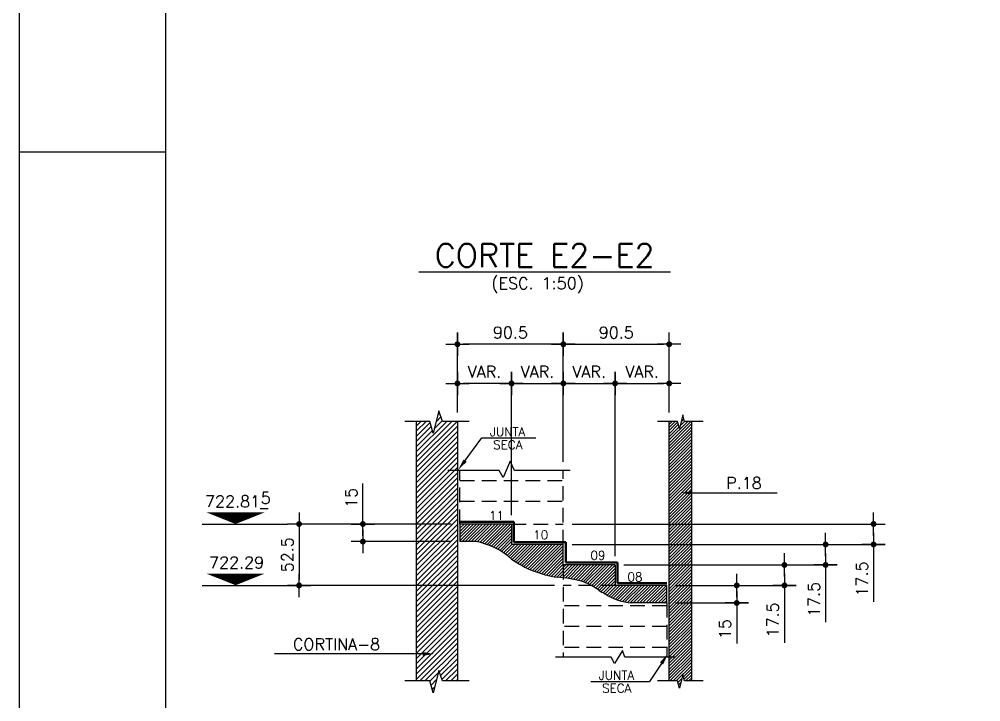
# Model space of a CAD drawing. Header units: inches. Extents: x 0 to 5940, y 0 to 4205.
# Drawn here: x 0 to 822, y 2530 to 3114 of the extents above; entities that cross this region are included whole.
import ezdxf
from ezdxf.enums import TextEntityAlignment as Align

# ---------------------------------------------------------------- set-up
doc = ezdxf.new("R2010")
doc.units = ezdxf.units.IN
doc.header["$LTSCALE"] = 50
doc.header["$MEASUREMENT"] = 0
doc.linetypes.add('HIDDEN', pattern=[0.375, 0.25, -0.125])
for name, color, linetype in [('CORTES', 2, 'Continuous'), ('COTA', 6, 'Continuous'), ('FOLHA', 7, 'Continuous'), ('NIVEL', 3, 'Continuous'), ('TEXTO', 3, 'Continuous')]:
    doc.layers.add(name, color=color, linetype=linetype)
doc.styles.add('ROMANS', font='romans.shx')
doc.dimstyles.new('COTA_50', dxfattribs={"dimscale": 5, "dimtxt": 2, "dimasz": 1, "dimexe": 2, "dimexo": 1.5, "dimgap": 1, "dimtad": 1, "dimzin": 12, "dimdsep": 46, "dimtxsty": 'ROMANS', "dimblk1": 'COTA', "dimblk2": 'COTA', "dimsah": 1, "dimcen": -4, "dimdle": 1.5, "dimclrd": 6, "dimclre": 6, "dimclrt": 3, "dimadec": 0, "dimazin": 0, "dimtfac": 1, "dimtofl": 0, "dimtmove": 0, "dimatfit": 3, "dimldrblk": 'COTA', "dimfxl": 1, "dimtolj": 1, "dimtzin": 12, "dimarcsym": 0})

# ---------------------------------------------------------------- blocks, each defined once
blk = doc.blocks.new('COTA')
at = {"layer": 'COTA'}
for p, q in [((0, -2), (0, 2)), ((2, 0), (-2, 0))]:
    blk.add_line(p, q, dxfattribs=at)
at = {"layer": 'COTA', "const_width": 0.5}
blk.add_lwpolyline([(-0.25, 0, 1), (0.25, 0, 1)], format="xyb", close=True, dxfattribs=at)
blk = doc.blocks.new('*D82')
at = {"layer": 'COTA', "color": 6, "lineweight": -2, "transparency": 16777216}
for p, q in [((465.02, 2735.04), (465.02, 2845.54)), ((555.5, 2777.04), (555.5, 2845.54)), ((470.02, 2835.54), (550.5, 2835.54))]:
    blk.add_line(p, q, dxfattribs=at)
at = {"layer": 'Defpoints', "color": 0, "transparency": 16777216}
for p in [(555.5, 2835.54), (555.5, 2769.54), (465.02, 2727.54)]:
    blk.add_point(p, dxfattribs=at)
at = {"layer": 'COTA', "color": 6, "lineweight": -2, "transparency": 16777216, "xscale": 5, "yscale": 5, "zscale": 5, "rotation": 180}
blk.add_blockref('COTA', (465.02, 2835.54), dxfattribs=at)
at = {"layer": 'COTA', "color": 6, "lineweight": -2, "transparency": 16777216, "xscale": 5, "yscale": 5, "zscale": 5}
blk.add_blockref('COTA', (555.5, 2835.54), dxfattribs=at)
at = {"layer": 'COTA', "color": 3, "transparency": 16777216, "insert": (510.26, 2845.54), "char_height": 10, "attachment_point": 5, "style": 'ROMANS'}
blk.add_mtext('\\A1;90.5', dxfattribs=at)
blk = doc.blocks.new('*D83')
at = {"layer": 'COTA', "color": 6, "lineweight": -2, "transparency": 16777216}
for p, q in [((374.53, 2777.04), (374.53, 2845.54)), ((465.02, 2735.04), (465.02, 2845.54)), ((460.02, 2835.54), (379.53, 2835.54))]:
    blk.add_line(p, q, dxfattribs=at)
at = {"layer": 'Defpoints', "color": 0, "transparency": 16777216}
for p in [(374.53, 2835.54), (374.53, 2769.54), (465.02, 2727.54)]:
    blk.add_point(p, dxfattribs=at)
at = {"layer": 'COTA', "color": 6, "lineweight": -2, "transparency": 16777216, "xscale": 5, "yscale": 5, "zscale": 5, "rotation": 180}
blk.add_blockref('COTA', (374.53, 2835.54), dxfattribs=at)
at = {"layer": 'COTA', "color": 6, "lineweight": -2, "transparency": 16777216, "xscale": 5, "yscale": 5, "zscale": 5}
blk.add_blockref('COTA', (465.02, 2835.54), dxfattribs=at)
at = {"layer": 'COTA', "color": 3, "transparency": 16777216, "insert": (419.77, 2845.54), "char_height": 10, "attachment_point": 5, "style": 'ROMANS'}
blk.add_mtext('\\A1;90.5', dxfattribs=at)
blk = doc.blocks.new('*D84')
at = {"layer": 'COTA', "color": 6, "lineweight": -2, "transparency": 16777216}
for p, q in [((420.77, 2689.29), (420.77, 2812.04)), ((465.02, 2808.54), (465.02, 2812.04)), ((425.77, 2802.04), (460.02, 2802.04))]:
    blk.add_line(p, q, dxfattribs=at)
at = {"layer": 'Defpoints', "color": 0, "transparency": 16777216}
for p in [(465.02, 2802.04), (465.02, 2801.04), (420.77, 2681.79)]:
    blk.add_point(p, dxfattribs=at)
at = {"layer": 'COTA', "color": 6, "lineweight": -2, "transparency": 16777216, "xscale": 5, "yscale": 5, "zscale": 5, "rotation": 180}
blk.add_blockref('COTA', (420.77, 2802.04), dxfattribs=at)
at = {"layer": 'COTA', "color": 6, "lineweight": -2, "transparency": 16777216, "xscale": 5, "yscale": 5, "zscale": 5}
blk.add_blockref('COTA', (465.02, 2802.04), dxfattribs=at)
at = {"layer": 'COTA', "color": 3, "transparency": 16777216, "insert": (442.89, 2812.04), "char_height": 10, "attachment_point": 5, "style": 'ROMANS'}
blk.add_mtext('\\A1;VAR.', dxfattribs=at)
blk = doc.blocks.new('*D85')
at = {"layer": 'COTA', "color": 6, "lineweight": -2, "transparency": 16777216}
for p, q in [((374.53, 2801.54), (374.53, 2812.04)), ((420.77, 2801.54), (420.77, 2812.04)), ((415.77, 2802.04), (379.53, 2802.04))]:
    blk.add_line(p, q, dxfattribs=at)
at = {"layer": 'Defpoints', "color": 0, "transparency": 16777216}
for p in [(374.53, 2802.04), (374.53, 2794.04), (420.77, 2794.04)]:
    blk.add_point(p, dxfattribs=at)
at = {"layer": 'COTA', "color": 6, "lineweight": -2, "transparency": 16777216, "xscale": 5, "yscale": 5, "zscale": 5, "rotation": 180}
blk.add_blockref('COTA', (374.53, 2802.04), dxfattribs=at)
at = {"layer": 'COTA', "color": 6, "lineweight": -2, "transparency": 16777216, "xscale": 5, "yscale": 5, "zscale": 5}
blk.add_blockref('COTA', (420.77, 2802.04), dxfattribs=at)
at = {"layer": 'COTA', "color": 3, "transparency": 16777216, "insert": (397.65, 2812.04), "char_height": 10, "attachment_point": 5, "style": 'ROMANS'}
blk.add_mtext('\\A1;VAR.', dxfattribs=at)
blk = doc.blocks.new('*D86')
at = {"layer": 'COTA', "color": 6, "lineweight": -2, "transparency": 16777216}
for p, q in [((465.02, 2801.04), (465.02, 2812.04)), ((509.26, 2654.29), (509.26, 2812.04)), ((470.02, 2802.04), (504.26, 2802.04))]:
    blk.add_line(p, q, dxfattribs=at)
at = {"layer": 'Defpoints', "color": 0, "transparency": 16777216}
for p in [(509.26, 2802.04), (465.02, 2793.54), (509.26, 2646.79)]:
    blk.add_point(p, dxfattribs=at)
at = {"layer": 'COTA', "color": 6, "lineweight": -2, "transparency": 16777216, "xscale": 5, "yscale": 5, "zscale": 5, "rotation": 180}
blk.add_blockref('COTA', (465.02, 2802.04), dxfattribs=at)
at = {"layer": 'COTA', "color": 6, "lineweight": -2, "transparency": 16777216, "xscale": 5, "yscale": 5, "zscale": 5}
blk.add_blockref('COTA', (509.26, 2802.04), dxfattribs=at)
at = {"layer": 'COTA', "color": 3, "transparency": 16777216, "insert": (487.14, 2812.04), "char_height": 10, "attachment_point": 5, "style": 'ROMANS'}
blk.add_mtext('\\A1;VAR.', dxfattribs=at)
blk = doc.blocks.new('*D87')
at = {"layer": 'COTA', "color": 6, "lineweight": -2, "transparency": 16777216}
for p, q in [((509.26, 2799.04), (509.26, 2812.04)), ((555.5, 2799.04), (555.5, 2812.04)), ((514.26, 2802.04), (550.5, 2802.04))]:
    blk.add_line(p, q, dxfattribs=at)
at = {"layer": 'Defpoints', "color": 0, "transparency": 16777216}
for p in [(555.5, 2802.04), (509.26, 2791.54), (555.5, 2791.54)]:
    blk.add_point(p, dxfattribs=at)
at = {"layer": 'COTA', "color": 6, "lineweight": -2, "transparency": 16777216, "xscale": 5, "yscale": 5, "zscale": 5, "rotation": 180}
blk.add_blockref('COTA', (509.26, 2802.04), dxfattribs=at)
at = {"layer": 'COTA', "color": 6, "lineweight": -2, "transparency": 16777216, "xscale": 5, "yscale": 5, "zscale": 5}
blk.add_blockref('COTA', (555.5, 2802.04), dxfattribs=at)
at = {"layer": 'COTA', "color": 3, "transparency": 16777216, "insert": (532.38, 2812.04), "char_height": 10, "attachment_point": 5, "style": 'ROMANS'}
blk.add_mtext('\\A1;VAR.', dxfattribs=at)
blk = doc.blocks.new('*D88')
at = {"layer": 'COTA', "color": 6, "lineweight": -2, "transparency": 16777216}
for p, q in [((613.22, 2634.29), (613.22, 2639.29)), ((561, 2629.29), (623.22, 2629.29)), ((561, 2614.29), (623.22, 2614.29)), ((613.22, 2609.29), (613.22, 2579.53))]:
    blk.add_line(p, q, dxfattribs=at)
at = {"layer": 'Defpoints', "color": 0, "transparency": 16777216}
for p in [(553.5, 2629.29), (553.5, 2614.29), (613.22, 2614.29)]:
    blk.add_point(p, dxfattribs=at)
at = {"layer": 'COTA', "color": 6, "lineweight": -2, "transparency": 16777216, "xscale": 5, "yscale": 5, "zscale": 5}
for p, rotation in [((613.22, 2629.29), 270), ((613.22, 2614.29), 90)]:
    blk.add_blockref('COTA', p, dxfattribs=dict(at, rotation=rotation))
at = {"layer": 'COTA', "color": 3, "transparency": 16777216, "insert": (603.22, 2591.91), "char_height": 10, "attachment_point": 5, "rotation": 90, "style": 'ROMANS'}
blk.add_mtext('\\A1;15', dxfattribs=at)
blk = doc.blocks.new('*D89')
at = {"layer": 'COTA', "color": 6, "lineweight": -2, "transparency": 16777216}
for p, q in [((293.72, 2686.79), (293.72, 2716.55)), ((369.03, 2681.79), (283.72, 2681.79)), ((369.03, 2666.79), (283.72, 2666.79)), ((293.72, 2661.79), (293.72, 2656.79))]:
    blk.add_line(p, q, dxfattribs=at)
at = {"layer": 'Defpoints', "color": 0, "transparency": 16777216}
for p in [(293.72, 2681.79), (376.53, 2681.79), (376.53, 2666.79)]:
    blk.add_point(p, dxfattribs=at)
at = {"layer": 'COTA', "color": 6, "lineweight": -2, "transparency": 16777216, "xscale": 5, "yscale": 5, "zscale": 5}
for p, rotation in [((293.72, 2681.79), 270), ((293.72, 2666.79), 90)]:
    blk.add_blockref('COTA', p, dxfattribs=dict(at, rotation=rotation))
at = {"layer": 'COTA', "color": 3, "transparency": 16777216, "insert": (283.72, 2704.17), "char_height": 10, "attachment_point": 5, "rotation": 90, "style": 'ROMANS'}
blk.add_mtext('\\A1;15', dxfattribs=at)
blk = doc.blocks.new('*D90')
at = {"layer": 'COTA', "color": 6, "lineweight": -2, "transparency": 16777216}
for p, q in [((369.03, 2681.79), (229.22, 2681.79)), ((239.22, 2676.79), (239.22, 2634.29)), ((457.52, 2629.29), (229.22, 2629.29))]:
    blk.add_line(p, q, dxfattribs=at)
at = {"layer": 'Defpoints', "color": 0, "transparency": 16777216}
for p in [(376.53, 2681.79), (239.22, 2629.29), (465.02, 2629.29)]:
    blk.add_point(p, dxfattribs=at)
at = {"layer": 'COTA', "color": 6, "lineweight": -2, "transparency": 16777216, "xscale": 5, "yscale": 5, "zscale": 5}
for p, rotation in [((239.22, 2681.79), 90), ((239.22, 2629.29), 270)]:
    blk.add_blockref('COTA', p, dxfattribs=dict(at, rotation=rotation))
at = {"layer": 'COTA', "color": 3, "transparency": 16777216, "insert": (229.22, 2655.54), "char_height": 10, "attachment_point": 5, "rotation": 90, "style": 'ROMANS'}
blk.add_mtext('\\A1;52.5', dxfattribs=at)
blk = doc.blocks.new('*D195')
at = {"layer": 'COTA', "color": 6, "lineweight": -2, "transparency": 16777216}
for p, q in [((654.01, 2651.79), (654.01, 2656.79)), ((516.76, 2646.79), (664.01, 2646.79)), ((561, 2629.29), (664.01, 2629.29)), ((654.01, 2624.29), (654.01, 2580.24))]:
    blk.add_line(p, q, dxfattribs=at)
at = {"layer": 'Defpoints', "color": 0, "transparency": 16777216}
for p in [(509.26, 2646.79), (553.5, 2629.29), (654.01, 2629.29)]:
    blk.add_point(p, dxfattribs=at)
at = {"layer": 'COTA', "color": 6, "lineweight": -2, "transparency": 16777216, "xscale": 5, "yscale": 5, "zscale": 5}
for p, rotation in [((654.01, 2646.79), 270), ((654.01, 2629.29), 90)]:
    blk.add_blockref('COTA', p, dxfattribs=dict(at, rotation=rotation))
at = {"layer": 'COTA', "color": 3, "transparency": 16777216, "insert": (644.01, 2599.77), "char_height": 10, "attachment_point": 5, "rotation": 90, "style": 'ROMANS'}
blk.add_mtext('\\A1;17.5', dxfattribs=at)
blk = doc.blocks.new('*D196')
at = {"layer": 'COTA', "color": 6, "lineweight": -2, "transparency": 16777216}
for p, q in [((689.17, 2669.29), (689.17, 2674.29)), ((472.52, 2664.29), (699.17, 2664.29)), ((516.76, 2646.79), (699.17, 2646.79)), ((689.17, 2641.79), (689.17, 2597.74))]:
    blk.add_line(p, q, dxfattribs=at)
at = {"layer": 'Defpoints', "color": 0, "transparency": 16777216}
for p in [(465.02, 2664.29), (509.26, 2646.79), (689.17, 2646.79)]:
    blk.add_point(p, dxfattribs=at)
at = {"layer": 'COTA', "color": 6, "lineweight": -2, "transparency": 16777216, "xscale": 5, "yscale": 5, "zscale": 5}
for p, rotation in [((689.17, 2664.29), 270), ((689.17, 2646.79), 90)]:
    blk.add_blockref('COTA', p, dxfattribs=dict(at, rotation=rotation))
at = {"layer": 'COTA', "color": 3, "transparency": 16777216, "insert": (679.17, 2617.27), "char_height": 10, "attachment_point": 5, "rotation": 90, "style": 'ROMANS'}
blk.add_mtext('\\A1;17.5', dxfattribs=at)
blk = doc.blocks.new('*D197')
at = {"layer": 'COTA', "color": 6, "lineweight": -2, "transparency": 16777216}
for p, q in [((730.19, 2686.79), (730.19, 2691.79)), ((472.52, 2681.79), (740.19, 2681.79)), ((671.1, 2664.29), (740.19, 2664.29)), ((730.19, 2659.29), (730.19, 2615.24))]:
    blk.add_line(p, q, dxfattribs=at)
at = {"layer": 'Defpoints', "color": 0, "transparency": 16777216}
for p in [(465.02, 2681.79), (663.6, 2664.29), (730.19, 2664.29)]:
    blk.add_point(p, dxfattribs=at)
at = {"layer": 'COTA', "color": 6, "lineweight": -2, "transparency": 16777216, "xscale": 5, "yscale": 5, "zscale": 5}
for p, rotation in [((730.19, 2681.79), 270), ((730.19, 2664.29), 90)]:
    blk.add_blockref('COTA', p, dxfattribs=dict(at, rotation=rotation))
at = {"layer": 'COTA', "color": 3, "transparency": 16777216, "insert": (720.19, 2634.77), "char_height": 10, "attachment_point": 5, "rotation": 90, "style": 'ROMANS'}
blk.add_mtext('\\A1;17.5', dxfattribs=at)

msp = doc.modelspace()

# ---------------------------------------------------------------- hatches: boundary and pattern name
at = {"layer": 'CORTES'}
h = msp.add_hatch(dxfattribs=at)
h.set_pattern_fill('ANSI31', color=253, scale=25)
h.paths.add_polyline_path([(374.532, 2769.542), (361.721, 2769.542), (358.721, 2778.542), (353.721, 2759.542), (350.994, 2769.542), (339.532, 2769.542), (339.532, 2547.542), (350.994, 2547.542), (353.721, 2537.542), (358.721, 2556.542), (361.721, 2547.542), (374.532, 2547.542)])
h = msp.add_hatch(dxfattribs=at)
h.set_pattern_fill('ANSI31', color=252, scale=15)
h.paths.add_polyline_path([(574.498, 2769.542), (568.596, 2769.542), (567.221, 2775.042), (564.221, 2763.542), (562.456, 2769.542), (555.498, 2769.542), (555.498, 2547.542), (562.456, 2547.542), (564.221, 2541.542), (567.221, 2553.042), (568.596, 2547.542), (574.498, 2547.542)])
h = msp.add_hatch(dxfattribs=at)
h.set_pattern_fill('ANSI31', color=252, scale=15)
h.paths.add_polyline_path([(465.015, 2664.292), (420.773, 2664.292), (420.773, 2681.792), (376.532, 2681.792), (376.532, 2666.792), (390.221, 2666.792, -0.1442441), (420.773, 2651.717, 0.1158164), (459.719, 2636.289, -0.0126342), (465.015, 2635.808), (465.015, 2646.792)])
h.paths.add_polyline_path([(509.257, 2646.792), (465.015, 2646.792), (465.015, 2635.808, -0.0417672), (482.221, 2632.33, -0.0255924), (488.648, 2629.292), (509.257, 2629.292)])
h.paths.add_polyline_path([(553.498, 2629.292), (509.257, 2629.292), (488.648, 2629.292, -0.0277323), (495.221, 2625.279, 0.015203), (500.852, 2622.037, 0.1255081), (523.487, 2614.292), (553.498, 2614.292)])

# ---------------------------------------------------------------- linework, layer by layer
at = {"layer": 'CORTES', "color": 8}
for p, q in [((358.721, 2778.542), (353.721, 2759.542)), ((361.721, 2769.542), (358.721, 2778.542)), ((350.994, 2769.542), (329.532, 2769.542)), ((353.721, 2759.542), (350.994, 2769.542)), ((384.532, 2769.542), (361.721, 2769.542)), ((562.456, 2769.542), (545.498, 2769.542)), ((564.221, 2763.542), (562.456, 2769.542)), ((567.221, 2775.042), (564.221, 2763.542)), ((568.596, 2769.542), (567.221, 2775.042)), ((584.498, 2769.542), (568.596, 2769.542)), ((419.721, 2735.542), (413.721, 2721.542)), ((423.388, 2727.542), (419.721, 2735.542)), ((410.121, 2727.542), (366.221, 2727.542)), ((413.721, 2721.542), (410.121, 2727.542)), ((470.721, 2727.542), (423.388, 2727.542)), ((515.721, 2573.742), (508.721, 2562.392)), ((517.486, 2567.892), (515.721, 2573.742)), ((505.826, 2567.892), (458.221, 2567.892)), ((508.721, 2562.392), (505.826, 2567.892)), ((560.221, 2567.892), (517.486, 2567.892)), ((358.721, 2556.542), (353.721, 2537.542)), ((361.721, 2547.542), (358.721, 2556.542)), ((350.994, 2547.542), (329.532, 2547.542)), ((353.721, 2537.542), (350.994, 2547.542)), ((384.532, 2547.542), (361.721, 2547.542)), ((562.456, 2547.542), (545.498, 2547.542)), ((564.221, 2541.542), (562.456, 2547.542)), ((567.221, 2553.042), (564.221, 2541.542)), ((568.596, 2547.542), (567.221, 2553.042)), ((584.498, 2547.542), (568.596, 2547.542))]:
    msp.add_line(p, q, dxfattribs=at)
at = {"layer": 'CORTES', "color": 1}
for p, q in [((339.532, 2547.542), (339.532, 2769.542)), ((374.532, 2769.542), (374.532, 2547.542)), ((555.498, 2547.542), (555.498, 2769.542)), ((574.498, 2769.542), (574.498, 2547.542)), ((376.532, 2681.792), (376.532, 2666.792)), ((420.773, 2681.792), (376.532, 2681.792)), ((420.773, 2681.792), (420.773, 2664.292)), ((390.221, 2666.792), (376.532, 2666.792)), ((465.015, 2664.292), (420.773, 2664.292)), ((465.015, 2646.792), (465.015, 2664.292)), ((509.257, 2646.792), (465.015, 2646.792)), ((509.257, 2646.792), (509.257, 2629.292)), ((553.498, 2629.292), (509.257, 2629.292)), ((553.498, 2614.292), (553.498, 2629.292)), ((553.498, 2614.292), (523.487, 2614.292))]:
    msp.add_line(p, q, dxfattribs=at)
at = {"layer": 'CORTES', "color": 8, "linetype": 'HIDDEN'}
for p, q in [((376.532, 2681.792), (376.532, 2727.542)), ((465.015, 2664.292), (465.015, 2727.542)), ((376.532, 2719.042), (465.015, 2719.042)), ((376.532, 2701.292), (465.015, 2701.292)), ((420.773, 2681.792), (465.015, 2681.792)), ((465.015, 2646.792), (465.015, 2567.892)), ((509.257, 2629.292), (465.015, 2629.292)), ((553.498, 2614.292), (553.498, 2567.892)), ((553.498, 2611.792), (465.015, 2611.792)), ((553.498, 2594.042), (465.015, 2594.042)), ((553.498, 2576.292), (465.015, 2576.292))]:
    msp.add_line(p, q, dxfattribs=at)
at = {"layer": 'CORTES', "color": 253, "linetype": 'Continuous', "lineweight": 50}
for p, q in [((422.773, 2683.792), (376.532, 2683.792)), ((422.773, 2683.792), (422.773, 2666.292)), ((467.015, 2666.292), (422.773, 2666.292)), ((467.015, 2648.792), (467.015, 2666.292)), ((511.257, 2648.792), (467.015, 2648.792)), ((511.257, 2648.792), (511.257, 2631.292)), ((553.498, 2631.292), (511.257, 2631.292))]:
    msp.add_line(p, q, dxfattribs=at)
at = {"layer": 'CORTES', "color": 1}
for centre, radius, start, end in [((379.914, 2607.404), 60.276, 47.322183, 80.154044), ((473.102, 2726.942), 91.636, 235.176318, 261.601755), ((452.837, 2531.261), 105.254, 73.788941, 86.251124), ((455.781, 2568.073), 69.483, 55.415657, 67.63387), ((551.327, 2716.238), 106.872, 238.332991, 241.816987), ((527.354, 2662.54), 48.403, 236.802816, 265.417531)]:
    msp.add_arc(centre, radius, start, end, dxfattribs=at)
at = {"layer": 'COTA'}
for p, q in [((156.221, 2681.792), (229.221, 2681.792)), ((156.221, 2629.292), (229.221, 2629.292))]:
    msp.add_line(p, q, dxfattribs=at)
at = {"layer": 'FOLHA', "color": 1}
msp.add_line((125, 4155), (125, 50), dxfattribs=at)
at = {"layer": 'FOLHA'}
msp.add_line((0, 3000), (125, 3000), dxfattribs=at)
msp.add_lwpolyline([(0, 4205), (0, 0), (5940, 0), (5940, 4205)], close=True, dxfattribs=at)
at = {"layer": 'NIVEL', "color": 1}
for points in [[(184.849, 2681.792, 0, 50, 0), (184.849, 2691.792, 50, 50, 0)], [(184.849, 2629.442, 0, 50, 0), (184.849, 2639.442, 50, 50, 0)]]:
    msp.add_lwpolyline(points, format="xyseb", dxfattribs=at)
at = {"layer": 'TEXTO', "color": 8}
for p, q in [((381.101, 2736.064), (395.505, 2755.367)), ((395.505, 2755.367), (441.581, 2755.367)), ((575.251, 2708.532), (647.721, 2708.532)), ((344.701, 2570.695), (218.035, 2570.695)), ((548.952, 2562.594), (538.656, 2547.106)), ((488.563, 2547.106), (538.656, 2547.106))]:
    msp.add_line(p, q, dxfattribs=at)
for points in [[(382.436, 2735.068), (379.765, 2737.061), (375.12, 2728.05)], [(575.251, 2706.865), (575.251, 2710.199), (565.251, 2708.532)], [(344.701, 2569.028), (344.701, 2572.361), (354.701, 2570.695)], [(550.34, 2561.672), (547.564, 2563.517), (554.488, 2570.922)]]:
    msp.add_solid(points, dxfattribs=at)

# ---------------------------------------------------------------- texts
at = {"layer": 'NIVEL', "color": 3, "style": 'ROMANS'}
for s, p in [('722.81_', (185.737, 2696.145)), ('5', (210.737, 2699.145)), ('722.29', (185.737, 2643.795))]:
    msp.add_text(s, height=10, dxfattribs=at).set_placement(p, align=Align.CENTER)
at = {"layer": 'TEXTO', "color": 1, "style": 'ROMANS'}
msp.add_text('%%U CORTE E2-E2 ', height=20, dxfattribs=at).set_placement((341.512, 2901.535))
at = {"layer": 'TEXTO', "color": 3, "style": 'ROMANS'}
msp.add_text('(ESC. 1:50)', height=10, dxfattribs=at).set_placement((403.594, 2882.704))
at = {"layer": 'TEXTO', "color": 4, "style": 'ROMANS'}
for s, p in [('JUNTA', (402.253, 2756.891)), ('SECA', (405.045, 2745.869)), ('11', (401.396, 2685.268)), ('10', (439.253, 2668.768)), ('09', (488.181, 2651.268)), ('08', (519.824, 2632.768)), ('JUNTA', (495.311, 2548.631)), ('SECA', (498.103, 2537.608))]:
    msp.add_text(s, height=7.5, dxfattribs=at).set_placement(p)
at = {"layer": 'TEXTO', "style": 'ROMANS'}
for s, p in [('P.18', (604.188, 2711.859)), ('CORTINA-8', (233.906, 2574.022))]:
    msp.add_text(s, height=10, dxfattribs=at).set_placement(p)

# ---------------------------------------------------------------- dimensions: what is measured, and where the dimension line sits
at = {"layer": 'COTA'}
for base, p2, picture, middle in [((374.532, 2835.542), (374.532, 2769.542), '*D83', (419.773, 2845.542)), ((555.498, 2835.542), (555.498, 2769.542), '*D82', (510.257, 2845.542))]:
    dim = msp.add_linear_dim(base=base, p1=(465.015, 2727.542), p2=p2, dimstyle='COTA_50', override={"dimdec": 1}, dxfattribs=at)
    dim.commit()
    dim.dimension.update_dxf_attribs({"geometry": picture, "text_midpoint": middle})
for base, p1, p2, picture, middle in [((374.532, 2802.042), (420.773, 2794.042), (374.532, 2794.042), '*D85', (397.653, 2812.042)), ((465.015, 2802.042), (420.773, 2681.792), (465.015, 2801.042), '*D84', (442.894, 2812.042)), ((509.257, 2802.042), (465.015, 2793.542), (509.257, 2646.792), '*D86', (487.136, 2812.042)), ((555.498, 2802.042), (509.257, 2791.542), (555.498, 2791.542), '*D87', (532.377, 2812.042))]:
    dim = msp.add_linear_dim(base=base, p1=p1, p2=p2, text='VAR.', dimstyle='COTA_50', dxfattribs=at)
    dim.commit()
    dim.dimension.update_dxf_attribs({"geometry": picture, "text_midpoint": middle})
for base, p1, p2, picture, middle in [((293.721, 2681.792), (376.532, 2666.792), (376.532, 2681.792), '*D89', (283.721, 2704.173)), ((239.221, 2629.292), (376.532, 2681.792), (465.015, 2629.292), '*D90', (229.221, 2655.542)), ((730.192, 2664.292), (465.015, 2681.792), (663.599, 2664.292), '*D197', (720.192, 2634.768)), ((689.171, 2646.792), (465.015, 2664.292), (509.257, 2646.792), '*D196', (679.171, 2617.268)), ((654.01, 2629.292), (509.257, 2646.792), (553.498, 2629.292), '*D195', (644.01, 2599.768)), ((613.221, 2614.292), (553.498, 2629.292), (553.498, 2614.292), '*D88', (603.221, 2591.911))]:
    dim = msp.add_linear_dim(base=base, p1=p1, p2=p2, angle=90, dimstyle='COTA_50', dxfattribs=at)
    dim.commit()
    dim.dimension.update_dxf_attribs({"geometry": picture, "text_midpoint": middle})

doc.saveas('drawing.dxf')
